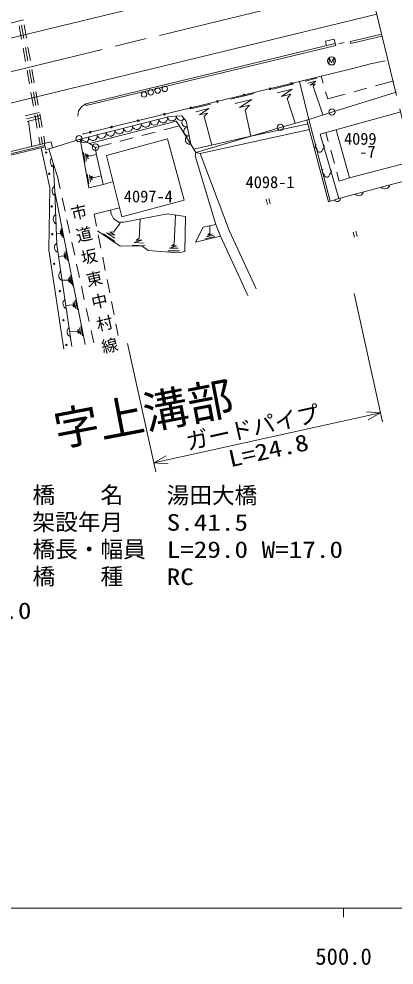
# Model space of a CAD drawing. Units: millimetres, scale not verified. Extents: x 40000 to 680000, y 20000 to 380000.
# Drawn here: x 532190 to 573572, y 198715 to 303198 of the extents above; entities that cross this region are included whole.
import ezdxf
from ezdxf.enums import TextEntityAlignment as Align

# ---------------------------------------------------------------- set-up
doc = ezdxf.new("R2010")
doc.units = ezdxf.units.MM
doc.header["$LTSCALE"] = 1000
doc.linetypes.add('CHAIN', pattern=[18.5, 12, -1.5, 3.5, -1.5])
for name, color, linetype, lineweight in [('M-BGD', 7, 'Continuous', 13), ('M-BMK', 2, 'CHAIN', 13), ('M-STR-HTXT', 7, 'Continuous', 13), ('M-STR-STR1', 1, 'Continuous', 13), ('M-TTL-BAND', 7, 'Continuous', 13)]:
    doc.layers.add(name, color=color, linetype=linetype, lineweight=lineweight)
doc.layers.add('M-BGD-HTXT', color=7, linetype='Continuous')
doc.layers.add('M-BMK-HTXT', color=7, linetype='Continuous')
doc.styles.add('@ＭＳ ゴシック', font='')
doc.styles.add('ＭＳ ゴシック', font='')
doc.styles.get('@ＭＳ ゴシック').set_extended_font_data('@MS Gothic')
doc.styles.get('ＭＳ ゴシック').set_extended_font_data('MS Gothic')

msp = doc.modelspace()

# ---------------------------------------------------------------- linework, layer by layer
at = {"layer": 'M-BGD'}
for p, q in [((503731, 294405), (548280, 305200)), ((506158, 287797), (571680, 303739)), ((565999, 300740), (566968, 300974)), ((567089, 300471), (566968, 300974)), ((572175, 301497), (568755, 300693)), ((572223, 301303), (568800, 300498)), ((539561, 293819), (567089, 300471)), ((539608, 293624), (567147, 300279)), ((566121, 300237), (565999, 300740)), ((567147, 300279), (567089, 300471)), ((567476, 300460), (568082, 300596)), ((568755, 300693), (568800, 300498)), ((566419, 298793), (566470, 298793)), ((566419, 298324), (566419, 298793)), ((566470, 298793), (566666, 298341)), ((566863, 298793), (566666, 298341)), ((566914, 298793), (566863, 298793)), ((566914, 298324), (566914, 298793)), ((568861, 297671), (570991, 298234)), ((570991, 298234), (572599, 298573)), ((565518, 296868), (563148, 296274)), ((565518, 296868), (568861, 297671)), ((565518, 296868), (565745, 296092)), ((563148, 296274), (539175, 290475)), ((560173, 295451), (562522, 296020)), ((563148, 296274), (564157, 292096)), ((563773, 296327), (565045, 296646)), ((564046, 296107), (564955, 296335)), ((564955, 296335), (564320, 295887)), ((564320, 295887), (564865, 296024)), ((564865, 296024), (564654, 295779)), ((564654, 295779), (565725, 292599)), ((571540, 295813), (573453, 296340)), ((555553, 294334), (558117, 294954)), ((560668, 295040), (562345, 295446)), ((562345, 295446), (561163, 294628)), ((561163, 294628), (562169, 294872)), ((562169, 294872), (561772, 294421)), ((566026, 295132), (566252, 294356)), ((566252, 294356), (568165, 294884)), ((566721, 292918), (573802, 295119)), ((569130, 295149), (570576, 295548)), ((539110, 293522), (539561, 293819)), ((539608, 293624), (539561, 293819)), ((551313, 293308), (553317, 293793)), ((556036, 293869), (557867, 294312)), ((557867, 294312), (556519, 293405)), ((556519, 293405), (557618, 293671)), ((557618, 293671), (557146, 293169)), ((561772, 294421), (562649, 291673)), ((538695, 292467), (538778, 293060)), ((538778, 293060), (539110, 293522)), ((551717, 292952), (553148, 293298)), ((553148, 293298), (552120, 292595)), ((552120, 292595), (552979, 292803)), ((552979, 292803), (552628, 292415)), ((557146, 293169), (557768, 290239)), ((564157, 292096), (566721, 292918)), ((574310, 292943), (565437, 290476)), ((533260, 291907), (533611, 289119)), ((548843, 292412), (538945, 289905)), ((549534, 291894), (539989, 289429)), ((550162, 292500), (548843, 292412)), ((549907, 291406), (549534, 291894)), ((550646, 291907), (550162, 292500)), ((551139, 289380), (550646, 291907)), ((552628, 292415), (553486, 289274)), ((564082, 291596), (557625, 290209)), ((564157, 292096), (561026, 291218)), ((566351, 283013), (563966, 292035)), ((566541, 283076), (564157, 292096)), ((547215, 290701), (545764, 290321)), ((549907, 291406), (548182, 290954)), ((551704, 288452), (549907, 291406)), ((561026, 291218), (551704, 288452)), ((564243, 290986), (552194, 288322)), ((565437, 290476), (567482, 283384)), ((566319, 289651), (566043, 290645)), ((567182, 290961), (568644, 285648)), ((538945, 289905), (535904, 288954)), ((539989, 289429), (538945, 289905)), ((538945, 289905), (539894, 284544)), ((539989, 289429), (540653, 288983)), ((542378, 289434), (540653, 288983)), ((541834, 288126), (548589, 289950)), ((544796, 290068), (543345, 289688)), ((548589, 289950), (550414, 283192)), ((557625, 290209), (551479, 288821)), ((535583, 284559), (534651, 288959)), ((535501, 288856), (535965, 287281)), ((539496, 287364), (539303, 288456)), ((540653, 288983), (540708, 288348)), ((551627, 288088), (551704, 288452)), ((551704, 288452), (552194, 288322)), ((566989, 287242), (566587, 288688)), ((539654, 287565), (539516, 288345)), ((539516, 288345), (539812, 287766)), ((539812, 287766), (539729, 288235)), ((539729, 288235), (539894, 288031)), ((539894, 288031), (540735, 288229)), ((540708, 288348), (541476, 284926)), ((541834, 288126), (543527, 281334)), ((553911, 280508), (551627, 288088)), ((552194, 288322), (555430, 279774)), ((568644, 285648), (575665, 287497)), ((535965, 287281), (536159, 284089)), ((535965, 287281), (536447, 285787)), ((536447, 285787), (536743, 284425)), ((539914, 285005), (539729, 286052)), ((540090, 285202), (539957, 285950)), ((539957, 285950), (540265, 285399)), ((540265, 285399), (540186, 285848)), ((540186, 285848), (540360, 285655)), ((540360, 285655), (541266, 285863)), ((567533, 285285), (567257, 286279)), ((567482, 283384), (576024, 285657)), ((568644, 285648), (567533, 285285)), ((535491, 277706), (535583, 284559)), ((539894, 284544), (541482, 284901)), ((541476, 284926), (542520, 285200)), ((536159, 284089), (539511, 267236)), ((536374, 278248), (536159, 284089)), ((536956, 283448), (537275, 281982)), ((543527, 281334), (550414, 283192)), ((559473, 283300), (559623, 282712)), ((559769, 283375), (559919, 282788)), ((567482, 283384), (566351, 283013)), ((543280, 282324), (540499, 281623)), ((540499, 281623), (540755, 280322)), ((542367, 281692), (542272, 282070)), ((542633, 281173), (542367, 281692)), ((543181, 280738), (542633, 281173)), ((548571, 281668), (543749, 280741)), ((545440, 278972), (545556, 281088)), ((550582, 281391), (548571, 281668)), ((549298, 278335), (549479, 281543)), ((550484, 277530), (550582, 281391)), ((536858, 280062), (537062, 279033)), ((537488, 281005), (537807, 279539)), ((542607, 279660), (543356, 280653)), ((543749, 280741), (543181, 280738)), ((551683, 278560), (552506, 280217)), ((552506, 280217), (553911, 280508)), ((553263, 279528), (553241, 280369)), ((553911, 280508), (554442, 279205)), ((536746, 279537), (536328, 279500)), ((536844, 279319), (536746, 279537)), ((536756, 279760), (536844, 279319)), ((536953, 279176), (536756, 279760)), ((536807, 279911), (536953, 279176)), ((540856, 279810), (543361, 278104)), ((540948, 279341), (541237, 277869)), ((542776, 278623), (541514, 279483)), ((542769, 278974), (541867, 279588)), ((541867, 279588), (542762, 279324)), ((542762, 279324), (542221, 279693)), ((542221, 279693), (542607, 279660)), ((545128, 278785), (545440, 278972)), ((554442, 279205), (551683, 278560)), ((553815, 279161), (552708, 278902)), ((552867, 279125), (553500, 279459)), ((553658, 279310), (552867, 279125)), ((553025, 279348), (553263, 279528)), ((553500, 279459), (553025, 279348)), ((557426, 272671), (554442, 279205)), ((555430, 279774), (558357, 273375)), ((569059, 279668), (569208, 279080)), ((569355, 279743), (569505, 279155)), ((538042, 267041), (536374, 278248)), ((538019, 278562), (538339, 277096)), ((543361, 278104), (545736, 278146)), ((546098, 278136), (544692, 278201)), ((544910, 278493), (545730, 278757)), ((545914, 278447), (544910, 278493)), ((545730, 278757), (545128, 278785)), ((545736, 278146), (546454, 277608)), ((548803, 277869), (549567, 278148)), ((549007, 278148), (549298, 278335)), ((549567, 278148), (549007, 278148)), ((537137, 266746), (535491, 277706)), ((537140, 277020), (536567, 276954)), ((537266, 276792), (537140, 277020)), ((537172, 277265), (537266, 276792)), ((537416, 276646), (537172, 277265)), ((537259, 277434), (537416, 276646)), ((537347, 277603), (537566, 276500)), ((541430, 276888), (541720, 275416)), ((546454, 277608), (549793, 277384)), ((549906, 277588), (548598, 277589)), ((549737, 277868), (548803, 277869)), ((549793, 277384), (550484, 277530)), ((538551, 276119), (538870, 274654)), ((537890, 274874), (538110, 273766)), ((537622, 274334), (536957, 274335)), ((537763, 274093), (537622, 274334)), ((537669, 274568), (537763, 274093)), ((537937, 273930), (537669, 274568)), ((537779, 274721), (537937, 273930)), ((541913, 274435), (542202, 272963)), ((539083, 273676), (539402, 272211)), ((538167, 271855), (538263, 271374)), ((538454, 271222), (538167, 271855)), ((538295, 272024), (538454, 271222)), ((538423, 272192), (538646, 271069)), ((542395, 271982), (542684, 270510)), ((538108, 271609), (537370, 271558)), ((538263, 271374), (538108, 271609)), ((539615, 271234), (539934, 269768)), ((538629, 268695), (537806, 268626)), ((538795, 268473), (538629, 268695)), ((538704, 268934), (538795, 268473)), ((539007, 268332), (538704, 268934)), ((538854, 269101), (539007, 268332)), ((539005, 269267), (539219, 268191)), ((540146, 268791), (540443, 267429)), ((542877, 269529), (543133, 268227))]:
    msp.add_line(p, q, dxfattribs=at)
for centre, radius in [((566677, 298561), 450), ((548282, 295475), 300), ((545987, 294858), 300), ((546735, 295086), 300), ((547492, 295292), 300), ((566721, 292918), 350), ((561026, 291218), 350), ((538823, 289971), 350), ((535210, 288449), 75), ((540642, 289044), 350), ((535537, 286095), 75), ((535799, 282498), 75), ((535864, 279424), 75), ((536060, 276153), 75), ((536714, 273145), 75), ((537107, 269940), 75), ((537434, 267193), 75)]:
    msp.add_circle(centre, radius, dxfattribs=at)
for centre, radius, start, end in [((562257, 296059), 100, 0, 180), ((562257, 296059), 100, 180, 0), ((556993, 294785), 100, 0, 180), ((556993, 294785), 100, 180, 0), ((559909, 295490), 100, 0, 180), ((559909, 295490), 100, 180, 0), ((554077, 294080), 100, 0, 180), ((554077, 294080), 100, 180, 0), ((548245, 292669), 100, 0, 180), ((548245, 292669), 100, 180, 0), ((551161, 293374), 100, 0, 180), ((551161, 293374), 100, 180, 0), ((545184, 291485), 500, 194.21183, 14.21183), ((545329, 291964), 100, 0, 180), ((545329, 291964), 100, 180, 0), ((546153, 291731), 500, 194.21183, 14.21183), ((547123, 291976), 500, 194.21183, 14.21183), ((548092, 292222), 500, 194.21183, 14.21183), ((549069, 292425), 499, 189.33221, 3.99711), ((550039, 292471), 472, 181.32053, 323.1259), ((550666, 291763), 492, 120.40304, 281.93795), ((540065, 290690), 100, 0, 180), ((540065, 290690), 100, 180, 0), ((541306, 290503), 500, 194.21183, 14.21183), ((542276, 290749), 500, 194.21183, 14.21183), ((542414, 291258), 100, 0, 180), ((542414, 291258), 100, 180, 0), ((543245, 290994), 500, 194.21183, 14.21183), ((544215, 291240), 500, 194.21183, 14.21183), ((550864, 290790), 500, 101.03868, 281.03868), ((539406, 289990), 469, 190.43554, 17.98812), ((540337, 290258), 500, 194.21183, 14.21183), ((551019, 289834), 469, 97.26239, 284.81496), ((565170, 289105), 300, 131.41945, 251.14243), ((565370, 288780), 300, 172.14016, 7.85984), ((565570, 289105), 300, 288.85757, 48.58055), ((536316, 287420), 675, 140.29226, 241.34778), ((565957, 286352), 300, 131.41945, 251.14243), ((566357, 286352), 300, 288.85757, 48.58055), ((566157, 286027), 300, 172.14016, 7.85984), ((536465, 284228), 614, 124.27526, 241.62256), ((572559, 285011), 567, 222.97261, 346.82763), ((567296, 283364), 338, 204.75223, 10.09305), ((569660, 284240), 567, 222.97261, 346.82763), ((536578, 281080), 608, 122.544, 241.67993), ((536702, 277964), 590, 124.58784, 249.90448), ((537189, 274864), 608, 128.89727, 248.0332), ((537652, 271753), 608, 128.89727, 248.0332), ((538115, 268642), 608, 128.89727, 248.0332)]:
    msp.add_arc(centre, radius, start, end, dxfattribs=at)
at = {"layer": 'M-BMK'}
for p, q in [((493764, 288243), (570179, 306855)), ((571034, 306393), (579370, 271841))]:
    msp.add_line(p, q, dxfattribs=at)
at = {"layer": 'M-STR-HTXT'}
for p, q in [((569189, 272875), (572309, 258708)), ((544176, 267366), (547296, 253199)), ((547081, 254176), (572094, 259685)), ((572094, 259685), (570532, 259801)), ((572094, 259685), (570726, 258922)), ((547081, 254176), (548449, 254938)), ((547081, 254176), (548643, 254059))]:
    msp.add_line(p, q, dxfattribs=at)
at = {"layer": 'M-STR-STR1'}
for p, q in [((531261, 302734), (532707, 303087)), ((532215, 302442), (532475, 300965)), ((532484, 302498), (532744, 301021)), ((532753, 302555), (533014, 301077)), ((532649, 299980), (532909, 298503)), ((532918, 300036), (533179, 298559)), ((533187, 300093), (533448, 298615)), ((533083, 297518), (533343, 296041)), ((533352, 297574), (533613, 296097)), ((533622, 297631), (533882, 296153)), ((533517, 295056), (533778, 293579)), ((533786, 295112), (534047, 293635)), ((534056, 295169), (534316, 293691)), ((534415, 292866), (532891, 292493)), ((533951, 292594), (534212, 291117)), ((534221, 292650), (534481, 291173)), ((534490, 292707), (534751, 291229)), ((534499, 292526), (533029, 292166)), ((534570, 292234), (533100, 291875)), ((535739, 289634), (505857, 282401)), ((534386, 290132), (534525, 289340)), ((534655, 290188), (534793, 289405)), ((534924, 290245), (535061, 289470)), ((534978, 289450), (535142, 288769)), ((535739, 289634), (535904, 288954)), ((535036, 289207), (506791, 282370)), ((535072, 289061), (506826, 282224)), ((535904, 288954), (535142, 288769))]:
    msp.add_line(p, q, dxfattribs=at)
at = {"layer": 'M-TTL-BAND'}
for p, q in [((40000, 205000), (579000, 205000)), ((568000, 205000), (568000, 204000))]:
    msp.add_line(p, q, dxfattribs=at)

# ---------------------------------------------------------------- texts
at = {"layer": 'M-BGD', "style": 'ＭＳ ゴシック'}
for s, height, p in [('4099', 1320, (568051, 289964)), ('  -7', 1320, (567949, 288530)), ('4098-1', 1320, (557197, 285177)), ('4097-4', 1320, (543768, 283603)), ('橋\u3000\u3000名', 1833, (533685, 250638)), ('湯田大橋', 1833, (548485, 250597)), ('架設年月', 1833, (533685, 247638)), ('橋長・幅員', 1833, (533685, 244638)), ('橋\u3000\u3000種', 1833, (533685, 241638))]:
    msp.add_text(s, height=height, dxfattribs=at).set_placement(p, align=Align.MIDDLE_LEFT)
at = {"layer": 'M-BGD', "style": 'ＭＳ ゴシック', "width": 1.2}
for s, p in [('S.41.5', (548485, 247597)), ('L=29.0 W=17.0', (548485, 244597)), ('RC', (548485, 241597)), ('L=19.5 W=17.0', (514121, 237849))]:
    msp.add_text(s, height=1833, dxfattribs=at).set_placement(p, align=Align.MIDDLE_LEFT)
at = {"layer": 'M-BGD-HTXT', "insert": (539751, 273969), "char_height": 1320, "attachment_point": 8, "rotation": 282.995, "style": '@ＭＳ ゴシック'}
msp.add_mtext('\\T1.4;市道坂東中村線', dxfattribs=at)
at = {"layer": 'M-BMK-HTXT', "style": 'ＭＳ ゴシック'}
msp.add_text('字上溝部', height=3666, rotation=10.814, dxfattribs=at).set_placement((545917, 259591), align=Align.MIDDLE_CENTER)
at = {"layer": 'M-STR-HTXT', "style": 'ＭＳ ゴシック'}
msp.add_text('ガードパイプ', height=1833, rotation=12.42, dxfattribs=at).set_placement((550635, 256463), align=Align.MIDDLE_LEFT)
at = {"layer": 'M-STR-HTXT', "style": 'ＭＳ ゴシック', "width": 1.2}
msp.add_text('L=24.8', height=1833, rotation=12.42, dxfattribs=at).set_placement((555330, 254585), align=Align.MIDDLE_LEFT)
at = {"layer": 'M-TTL-BAND', "style": 'ＭＳ ゴシック'}
msp.add_text('500.0', height=1833, dxfattribs=at).set_placement((568000, 198195), align=Align.BOTTOM_CENTER)

doc.saveas('drawing.dxf')
